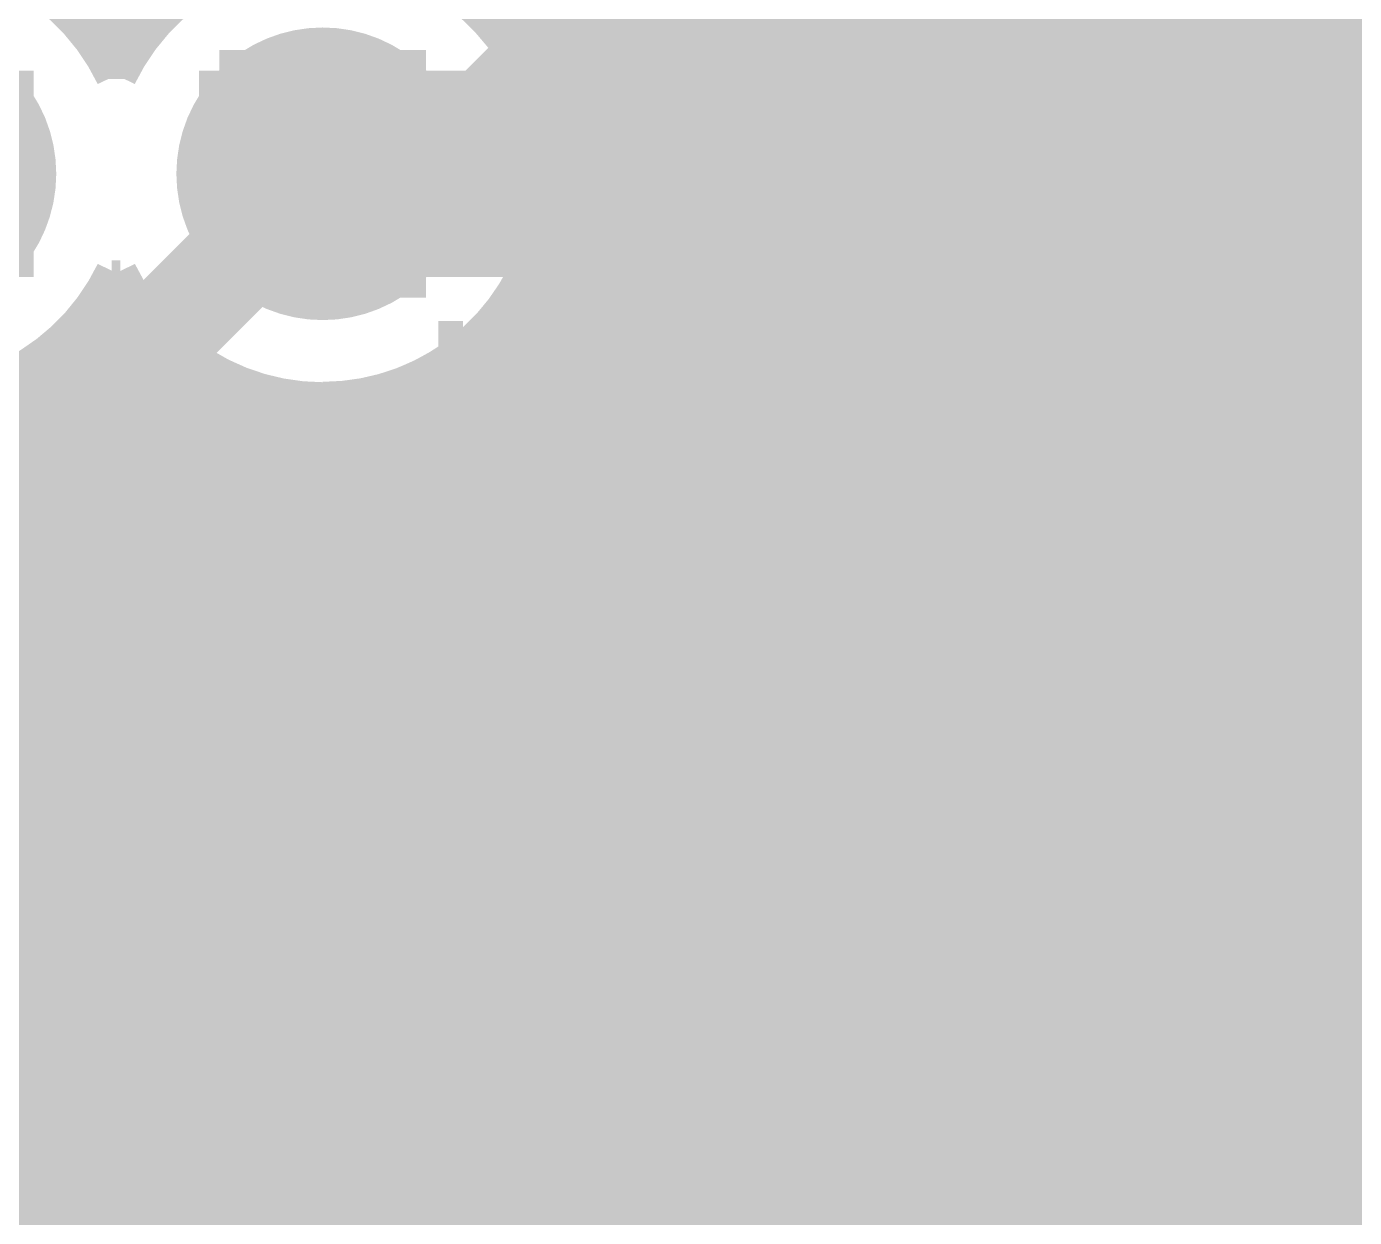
# Model space of a CAD drawing. Extents: x -5 to 157, y -120 to 103.
# Drawn here: x 74.38 to 82.55, y 86.29 to 93.62 of the extents above; entities that cross this region are included whole.
import ezdxf

# ---------------------------------------------------------------- set-up
doc = ezdxf.new("R2010")
doc.units = 0
doc.header["$MEASUREMENT"] = 0
doc.layers.get('0').update_dxf_attribs({"linetype": 'CONTINUOUS'})
for name, color, linetype in [('22-304-2_BOT', 7, 'CONTINUOUS'), ('22-304-2_DRD', 7, 'CONTINUOUS'), ('22-304-2_DRL', 2, 'CONTINUOUS'), ('22-304-2_IN1', 4, 'CONTINUOUS'), ('22-304-2_IN2', 3, 'CONTINUOUS'), ('22-304-2_SMB', 5, 'CONTINUOUS'), ('22-304-2_SMT', 10, 'CONTINUOUS'), ('22-304-2_SPB', 14, 'CONTINUOUS'), ('22-304-2_SSB', 12, 'CONTINUOUS'), ('22-304-2_SST', 11, 'CONTINUOUS'), ('22-304-2_TOP', 13, 'CONTINUOUS'), ('THRUHOLE_TAP', 7, 'CONTINUOUS')]:
    doc.layers.add(name, color=color, linetype=linetype)

# ---------------------------------------------------------------- blocks, each defined once
blk = doc.blocks.new('RECTANGLE_3')
blk.add_solid([(0.4826, 0.4064), (0.4826, -0.4064), (-0.4826, 0.4064), (-0.4826, -0.4064)])
blk = doc.blocks.new('ROUND_6')
at = {"const_width": 0.90043}
blk.add_lwpolyline([(-0.450214, 0, 1), (0.450214, 0, 1)], format="xyb", close=True, dxfattribs=at)
blk = doc.blocks.new('ROUND_39')
at = {"const_width": 0.40005}
blk.add_lwpolyline([(-0.200024, 0, 1), (0.200024, 0, 1)], format="xyb", close=True, dxfattribs=at)
blk = doc.blocks.new('RECTANGLE_63')
blk.add_solid([(0.44958, 0.20955), (0.44958, -0.20955), (-0.44958, 0.20955), (-0.44958, -0.20955)])
blk = doc.blocks.new('ROUND_16')
at = {"const_width": 0.54991}
blk.add_lwpolyline([(-0.274954, 0, 1), (0.274954, 0, 1)], format="xyb", close=True, dxfattribs=at)
blk = doc.blocks.new('ROUND_88')
at = {"const_width": 0.10033}
blk.add_lwpolyline([(-0.050164, 0, 1), (0.050164, 0, 1)], format="xyb", close=True, dxfattribs=at)
blk = doc.blocks.new('ROUND_42')
at = {"const_width": 0.40005}
blk.add_lwpolyline([(-0.200024, 0, 1), (0.200024, 0, 1)], format="xyb", close=True, dxfattribs=at)
blk = doc.blocks.new('ROUND_80')
at = {"const_width": 0.10033}
blk.add_lwpolyline([(-0.050164, 0, 1), (0.050164, 0, 1)], format="xyb", close=True, dxfattribs=at)

msp = doc.modelspace()

# ---------------------------------------------------------------- linework, layer by layer
at = {"layer": '22-304-2_BOT'}
for points, const_width in [([(82.0928, 102.362), (82.0928, 89.8906)], 0.254), ([(82.169, 102.235), (82.169, 89.8906)], 0.254), ([(81.8642, 97.22612), (81.8642, 89.8906)], 0.254), ([(77.7494, 97.155), (77.7494, 86.7156)], 0.254), ([(77.978, 97.155), (77.978, 86.7156)], 0.254), ([(78.2066, 97.155), (78.2066, 89.27338)], 0.254), ([(78.4352, 97.155), (78.4352, 89.48674)], 0.254), ([(78.6638, 97.155), (78.6638, 89.5604)], 0.254), ([(78.8924, 97.155), (78.8924, 90.297)], 0.254), ([(79.121, 97.155), (79.121, 90.297)], 0.254), ([(79.3496, 97.155), (79.3496, 90.297)], 0.254), ([(79.5782, 97.155), (79.5782, 90.297)], 0.254), ([(79.8068, 97.155), (79.8068, 90.297)], 0.254), ([(80.0354, 97.155), (80.0354, 90.297)], 0.254), ([(80.264, 97.155), (80.264, 90.297)], 0.254), ([(80.4926, 97.155), (80.4926, 90.297)], 0.254), ([(80.7212, 96.99244), (80.7212, 90.297)], 0.254), ([(81.6356, 97.02038), (81.6356, 89.8906)], 0.254), ([(80.9498, 96.90608), (80.9498, 89.8906)], 0.254), ([(81.1784, 96.88322), (81.1784, 89.8906)], 0.254), ([(81.407, 96.91878), (81.407, 89.8906)], 0.254), ([(77.5208, 94.76232), (77.5208, 93.19768)], 0.254), ([(75.0062, 94.50324), (75.0062, 93.45676)], 0.254), ([(74.7776, 94.39402), (74.7776, 93.56598)], 0.254), ([(77.2922, 94.361), (77.2922, 93.599)], 0.254), ([(75.2348, 94.22384), (75.2348, 93.73362)], 0.254), ([(75.15098, 93.6498), (74.70902, 93.6498)], 0.254), ([(82.169, 93.6498), (77.24902, 93.6498)], 0.254), ([(74.98334, 93.4212), (74.87412, 93.4212)], 0.254), ([(82.169, 93.4212), (77.41412, 93.4212)], 0.254), ([(82.169, 93.1926), (77.52334, 93.1926)], 0.254), ([(82.169, 92.964), (77.5843, 92.964)], 0.254), ([(82.169, 92.7354), (77.60716, 92.7354)], 0.254), ([(82.169, 92.5068), (77.59192, 92.5068)], 0.254), ([(77.5208, 92.22232), (77.5208, 86.7156)], 0.254), ([(82.169, 92.2782), (77.53858, 92.2782)], 0.254), ([(74.9554, 92.0496), (74.90206, 92.0496)], 0.254), ([(82.169, 92.0496), (77.44206, 92.0496)], 0.254), ([(75.0062, 91.96324), (75.0062, 90.297)], 0.254), ([(75.1078, 91.821), (74.7522, 91.821)], 0.254), ([(74.7776, 91.85402), (74.7776, 90.297)], 0.254), ([(77.2922, 91.821), (77.2922, 87.05342)], 0.254), ([(82.169, 91.821), (77.2922, 91.821)], 0.254), ([(75.2348, 91.68384), (75.2348, 90.297)], 0.254), ([(75.34402, 91.5924), (74.51598, 91.5924)], 0.254), ([(74.549, 91.6178), (74.549, 90.297)], 0.254), ([(82.169, 91.5924), (77.05598, 91.5924)], 0.254), ([(77.0636, 91.59748), (77.0636, 87.28202)], 0.254), ([(75.4634, 91.50858), (75.4634, 90.297)], 0.254), ([(74.3204, 91.4654), (74.3204, 90.297)], 0.254), ([(76.835, 91.4527), (76.835, 87.51062)], 0.254), ([(75.78598, 91.3638), (74.07148, 91.3638)], 0.254), ([(75.692, 91.39682), (75.692, 90.297)], 0.254), ([(75.9206, 91.33078), (75.9206, 88.91524)], 0.254), ([(76.6064, 91.36126), (76.6064, 87.73922)], 0.254), ([(82.169, 91.3638), (76.61148, 91.3638)], 0.254), ([(76.1492, 91.30284), (76.1492, 88.87968)], 0.254), ([(76.3778, 91.313), (76.3778, 88.74506)], 0.254), ([(82.169, 91.1352), (74.0156, 91.1352)], 0.254), ([(82.169, 90.9066), (74.0156, 90.9066)], 0.254), ([(82.169, 90.678), (74.0156, 90.678)], 0.254), ([(82.169, 90.4494), (74.0156, 90.4494)], 0.254), ([(75.88758, 90.297), (74.0156, 90.297)], 0.254), ([(75.88758, 90.297), (75.88758, 89.64676)], 0.254), ([(80.78724, 90.297), (78.87208, 90.297)], 0.254), ([(78.87208, 90.297), (78.87208, 89.64676)], 0.254), ([(80.78724, 90.297), (80.78724, 89.64676)], 0.254), ([(78.87208, 90.2208), (75.88758, 90.2208)], 0.254), ([(82.169, 90.2208), (80.78724, 90.2208)], 0.254), ([(81.915, 90.043), (81.915, 88.9762)], 0.254), ([(78.87208, 89.9922), (75.88758, 89.9922)], 0.254), ([(82.169, 89.9922), (80.78724, 89.9922)], 0.254), ([(80.9244, 89.8906), (80.9244, 88.4682)], 0.254), ([(82.169, 89.8906), (80.9244, 89.8906)], 0.254), ([(81.915, 89.8271), (81.915, 88.9762)], 0.381), ([(78.87208, 89.7636), (75.88758, 89.7636)], 0.254), ([(80.9244, 89.7636), (80.78724, 89.7636)], 0.254), ([(75.88758, 89.64676), (75.88758, 88.99652)], 0.254), ([(75.88758, 89.64676), (75.88758, 88.99652)], 0.254), ([(78.87208, 89.64676), (78.87208, 89.56548)], 0.254), ([(78.87208, 89.64676), (78.87208, 89.56548)], 0.254), ([(80.78724, 89.64676), (80.78724, 88.99652)], 0.254), ([(80.78724, 89.64676), (80.78724, 88.99652)], 0.254), ([(74.93, 89.58072), (76.073, 89.58072)], 0.254), ([(76.073, 89.58072), (74.93, 89.58072)], 0.254), ([(74.93, 89.58072), (76.073, 89.58072)], 0.254), ([(78.54696, 89.535), (75.88758, 89.535)], 0.254), ([(79.82966, 89.58072), (78.15072, 89.58072), (78.105, 89.535)], 0.254), ([(79.82966, 89.58072), (78.15072, 89.58072), (78.105, 89.535)], 0.254), ([(78.105, 89.535), (78.15072, 89.58072), (79.82966, 89.58072)], 0.254), ([(78.87208, 89.56548), (78.74, 89.56548)], 0.254), ([(80.9244, 89.535), (80.78724, 89.535)], 0.254), ([(78.22946, 89.3064), (75.88758, 89.3064)], 0.254), ([(80.9244, 89.3064), (80.78724, 89.3064)], 0.254), ([(78.12278, 89.0778), (75.88758, 89.0778)], 0.254), ([(80.9244, 89.0778), (80.78724, 89.0778)], 0.254), ([(80.9879, 88.9762), (81.915, 88.9762)], 0.381), ([(75.88758, 88.99652), (75.88758, 88.91524)], 0.254), ([(75.88758, 88.99652), (75.88758, 88.91524)], 0.254), ([(80.78724, 88.99652), (80.78724, 88.8619)], 0.254), ([(80.78724, 88.99652), (80.78724, 88.8619)], 0.254), ([(74.93, 88.93048), (74.82332, 88.8238), (73.025, 88.8238)], 0.254), ([(75.946, 88.91524), (75.88758, 88.91524)], 0.254), ([(78.105, 88.93048), (78.105, 88.28024)], 0.254), ([(79.82966, 88.28024), (78.74, 88.28024), (78.74, 88.93048), (79.82966, 88.93048)], 0.254), ([(78.105, 88.8492), (76.2254, 88.8492)], 0.254), ([(80.78724, 88.8619), (80.78724, 88.34882)], 0.254), ([(80.78724, 88.8619), (80.78724, 88.34882)], 0.254), ([(80.9244, 88.8492), (80.78724, 88.8492)], 0.254), ([(78.105, 88.6206), (76.48194, 88.6206)], 0.254), ([(80.9244, 88.6206), (80.78724, 88.6206)], 0.254), ([(80.9244, 88.4682), (80.9244, 88.0618)], 0.254), ([(78.105, 88.392), (76.57084, 88.392)], 0.254), ([(80.9244, 88.392), (80.78724, 88.392)], 0.254), ([(80.78724, 88.34882), (80.78724, 88.21166)], 0.254), ([(80.78724, 88.34882), (80.78724, 88.21166)], 0.254), ([(74.93, 87.63), (75.946, 87.63), (75.946, 88.28024), (74.93, 88.28024)], 0.254), ([(76.581, 88.28024), (76.581, 87.76462)], 0.254), ([(78.11516, 88.1634), (76.581, 88.1634)], 0.254), ([(80.78724, 88.21166), (80.78724, 87.56142)], 0.254), ([(80.9244, 88.1634), (80.78724, 88.1634)], 0.254), ([(80.9244, 88.0618), (80.9244, 87.122)], 0.254), ([(78.2066, 87.9348), (76.581, 87.9348)], 0.254), ([(78.2066, 87.9348), (78.2066, 86.7156)], 0.254), ([(80.9244, 87.9348), (80.78724, 87.9348)], 0.254), ([(76.581, 87.76462), (77.28458, 87.06358)], 0.254), ([(78.46568, 87.7062), (76.63942, 87.7062)], 0.254), ([(78.4352, 87.72144), (78.4352, 86.7156)], 0.254), ([(78.6638, 87.64778), (78.6638, 86.7156)], 0.254), ([(78.87208, 87.64524), (78.74, 87.64524)], 0.254), ([(78.87208, 87.64524), (78.87208, 87.56142)], 0.254), ([(80.9244, 87.7062), (80.78724, 87.7062)], 0.254), ([(76.835, 85.8012), (76.835, 86.614), (75.946, 87.503), (75.946, 87.63), (74.93, 87.63)], 0.254), ([(81.915, 87.5538), (81.915, 86.487), (80.264, 86.487), (79.82966, 86.92134), (79.82966, 87.63)], 0.254), ([(78.87208, 87.56142), (78.87208, 86.91118)], 0.254), ([(80.78724, 87.56142), (80.78724, 87.122)], 0.254), ([(82.042, 86.487), (81.915, 86.487), (81.915, 87.5538)], 0.254), ([(78.87208, 87.4776), (76.86802, 87.4776)], 0.254), ([(80.9244, 87.4776), (80.78724, 87.4776)], 0.254), ([(78.87208, 87.249), (77.09662, 87.249)], 0.254), ([(80.9244, 87.249), (80.78724, 87.249)], 0.254), ([(80.9244, 87.122), (80.78724, 87.122)], 0.254), ([(78.87208, 87.0204), (77.32268, 87.0204)], 0.254), ([(79.19466, 86.91118), (78.87208, 86.91118)], 0.254), ([(78.8924, 86.91118), (78.8924, 86.7156)], 0.254), ([(79.121, 86.91118), (79.121, 86.7156)], 0.254), ([(79.20736, 86.7918), (77.4446, 86.7918)], 0.254), ([(77.7494, 86.7156), (77.46238, 86.7156)], 0.254), ([(77.8256, 86.7156), (77.7494, 86.7156)], 0.254), ([(79.22768, 86.7156), (77.8256, 86.7156)], 0.254), ([(78.74, 85.8012), (77.851, 86.6902)], 0.254), ([(78.74, 86.6521), (78.74, 85.8012)], 0.381)]:
    msp.add_lwpolyline(points, dxfattribs=dict(at, const_width=const_width))
at = {"layer": '22-304-2_BOT', "const_width": 0.254}
for points in [[(74.93, 93.31706, 0.171402), (74.26706, 93.98)], [(75.5904, 93.98, 0.1709838), (74.92901, 93.31753)], [(77.60716, 92.71, 0.2888824), (76.80706, 93.98)], [(76.2, 91.30284, 0.4142136), (77.60716, 92.71)], [(73.66, 91.30284, 0.2884415), (74.93, 92.1004)], [(74.93, 92.1004, 0.2884414), (76.2, 91.3003)], [(78.74, 89.56548, 0.4142136), (78.105, 88.93048)], [(76.581, 88.28024, 0.4142136), (75.946, 88.91524)], [(78.105, 88.28024, 0.4142136), (78.74, 87.64524)], [(77.46238, 86.7156, 0.1574953), (77.2844, 87.0634)], [(77.46238, 86.7156, 0.1574953), (77.2844, 87.0634)], [(79.19466, 86.91118, 0.0784927), (79.22871, 86.71595)], [(79.19466, 86.91118, 0.0784927), (79.22871, 86.71595)], [(82.042, 85.58022, 0.4142136), (82.94878, 86.487)]]:
    msp.add_lwpolyline(points, format="xyb", dxfattribs=at)
at = {"layer": '22-304-2_DRD', "const_width": 0.254}
for points in [[(74.295, 93.345), (73.025, 93.345)], [(74.295, 93.345), (73.025, 92.075)], [(74.295, 92.075), (73.025, 93.345)], [(74.295, 92.075), (74.295, 93.345)], [(75.565, 93.345), (75.565, 92.075)], [(76.835, 93.345), (75.565, 93.345)], [(76.835, 93.345), (75.565, 92.075)], [(76.835, 92.075), (75.565, 93.345)], [(76.835, 92.075), (76.835, 93.345)], [(73.025, 92.075), (74.295, 92.075)], [(75.565, 92.075), (76.835, 92.075)], [(81.661, 90.678), (81.28, 90.297)], [(82.169, 90.678), (81.661, 90.678)], [(82.55, 90.297), (82.169, 90.678)], [(81.661, 90.424), (81.661, 90.297)], [(81.788, 90.424), (81.661, 90.424)], [(81.788, 90.297), (81.788, 90.424)], [(82.042, 90.424), (82.042, 90.297)], [(82.169, 90.424), (82.042, 90.424)], [(82.169, 90.297), (82.169, 90.424)], [(81.28, 90.297), (81.28, 89.789)], [(81.661, 90.297), (81.788, 90.297)], [(82.042, 90.297), (82.169, 90.297)], [(82.55, 89.789), (82.55, 90.297)], [(75.819, 90.21572), (75.438, 89.83472)], [(75.819, 90.21572), (75.438, 89.83472)], [(75.819, 90.21572), (75.438, 89.83472)], [(76.327, 90.21572), (75.819, 90.21572)], [(76.327, 90.21572), (75.819, 90.21572)], [(76.327, 90.21572), (75.819, 90.21572)], [(76.708, 89.83472), (76.327, 90.21572)], [(76.708, 89.83472), (76.327, 90.21572)], [(76.708, 89.83472), (76.327, 90.21572)], [(77.851, 90.17), (77.47, 89.789)], [(77.851, 90.17), (77.47, 89.789)], [(77.851, 90.17), (77.47, 89.789)], [(78.359, 90.17), (77.851, 90.17)], [(78.359, 90.17), (77.851, 90.17)], [(78.359, 90.17), (77.851, 90.17)], [(78.74, 89.789), (78.359, 90.17)], [(78.74, 89.789), (78.359, 90.17)], [(78.74, 89.789), (78.359, 90.17)], [(75.819, 89.96172), (75.819, 89.83472)], [(75.946, 89.96172), (75.819, 89.96172)], [(75.819, 89.96172), (75.819, 89.83472)], [(75.946, 89.96172), (75.819, 89.96172)], [(75.819, 89.96172), (75.819, 89.83472)], [(75.946, 89.96172), (75.819, 89.96172)], [(75.946, 89.83472), (75.946, 89.96172)], [(75.946, 89.83472), (75.946, 89.96172)], [(75.946, 89.83472), (75.946, 89.96172)], [(76.2, 89.96172), (76.2, 89.83472)], [(76.327, 89.96172), (76.2, 89.96172)], [(76.2, 89.96172), (76.2, 89.83472)], [(76.327, 89.96172), (76.2, 89.96172)], [(76.2, 89.96172), (76.2, 89.83472)], [(76.327, 89.96172), (76.2, 89.96172)], [(76.327, 89.83472), (76.327, 89.96172)], [(76.327, 89.83472), (76.327, 89.96172)], [(76.327, 89.83472), (76.327, 89.96172)], [(77.851, 89.916), (77.851, 89.789)], [(77.978, 89.916), (77.851, 89.916)], [(77.851, 89.916), (77.851, 89.789)], [(77.978, 89.916), (77.851, 89.916)], [(77.851, 89.916), (77.851, 89.789)], [(77.978, 89.916), (77.851, 89.916)], [(77.978, 89.789), (77.978, 89.916)], [(77.978, 89.789), (77.978, 89.916)], [(77.978, 89.789), (77.978, 89.916)], [(78.232, 89.916), (78.232, 89.789)], [(78.359, 89.916), (78.232, 89.916)], [(78.232, 89.916), (78.232, 89.789)], [(78.359, 89.916), (78.232, 89.916)], [(78.232, 89.916), (78.232, 89.789)], [(78.359, 89.916), (78.232, 89.916)], [(78.359, 89.789), (78.359, 89.916)], [(78.359, 89.789), (78.359, 89.916)], [(78.359, 89.789), (78.359, 89.916)], [(81.788, 89.662), (81.534, 89.916)], [(82.296, 89.916), (82.042, 89.662)], [(75.438, 89.83472), (75.438, 89.32672)], [(75.438, 89.83472), (75.438, 89.32672)], [(75.438, 89.83472), (75.438, 89.32672)], [(75.819, 89.83472), (75.946, 89.83472)], [(75.819, 89.83472), (75.946, 89.83472)], [(75.819, 89.83472), (75.946, 89.83472)], [(76.2, 89.83472), (76.327, 89.83472)], [(76.2, 89.83472), (76.327, 89.83472)], [(76.2, 89.83472), (76.327, 89.83472)], [(76.708, 89.32672), (76.708, 89.83472)], [(76.708, 89.32672), (76.708, 89.83472)], [(76.708, 89.32672), (76.708, 89.83472)], [(77.47, 89.789), (77.47, 89.281)], [(77.47, 89.789), (77.47, 89.281)], [(77.47, 89.789), (77.47, 89.281)], [(77.851, 89.789), (77.978, 89.789)], [(77.851, 89.789), (77.978, 89.789)], [(77.851, 89.789), (77.978, 89.789)], [(78.232, 89.789), (78.359, 89.789)], [(78.232, 89.789), (78.359, 89.789)], [(78.232, 89.789), (78.359, 89.789)], [(78.74, 89.281), (78.74, 89.789)], [(78.74, 89.281), (78.74, 89.789)], [(78.74, 89.281), (78.74, 89.789)], [(81.28, 89.789), (81.661, 89.408)], [(82.169, 89.408), (82.55, 89.789)], [(82.042, 89.662), (81.788, 89.662)], [(75.946, 89.19972), (75.692, 89.45372)], [(75.946, 89.19972), (75.692, 89.45372)], [(75.946, 89.19972), (75.692, 89.45372)], [(76.454, 89.45372), (76.2, 89.19972)], [(76.454, 89.45372), (76.2, 89.19972)], [(76.454, 89.45372), (76.2, 89.19972)], [(77.978, 89.154), (77.724, 89.408)], [(77.978, 89.154), (77.724, 89.408)], [(77.978, 89.154), (77.724, 89.408)], [(78.486, 89.408), (78.232, 89.154)], [(78.486, 89.408), (78.232, 89.154)], [(78.486, 89.408), (78.232, 89.154)], [(81.661, 89.408), (82.169, 89.408)], [(75.438, 89.32672), (75.819, 88.94572)], [(75.438, 89.32672), (75.819, 88.94572)], [(75.438, 89.32672), (75.819, 88.94572)], [(76.327, 88.94572), (76.708, 89.32672)], [(76.327, 88.94572), (76.708, 89.32672)], [(76.327, 88.94572), (76.708, 89.32672)], [(77.47, 89.281), (77.851, 88.9)], [(77.47, 89.281), (77.851, 88.9)], [(77.47, 89.281), (77.851, 88.9)], [(78.359, 88.9), (78.74, 89.281)], [(78.359, 88.9), (78.74, 89.281)], [(78.359, 88.9), (78.74, 89.281)], [(76.2, 89.19972), (75.946, 89.19972)], [(76.2, 89.19972), (75.946, 89.19972)], [(76.2, 89.19972), (75.946, 89.19972)], [(78.232, 89.154), (77.978, 89.154)], [(78.232, 89.154), (77.978, 89.154)], [(78.232, 89.154), (77.978, 89.154)], [(75.819, 88.94572), (76.327, 88.94572)], [(75.819, 88.94572), (76.327, 88.94572)], [(75.819, 88.94572), (76.327, 88.94572)], [(77.851, 88.9), (78.359, 88.9)], [(77.851, 88.9), (78.359, 88.9)], [(77.851, 88.9), (78.359, 88.9)], [(77.597, 87.3252), (77.216, 86.9442)], [(78.105, 87.3252), (77.597, 87.3252)], [(78.486, 86.9442), (78.105, 87.3252)], [(81.788, 87.122), (81.407, 86.741)], [(82.296, 87.122), (81.788, 87.122)], [(82.677, 86.741), (82.296, 87.122)], [(77.597, 87.0712), (77.597, 86.9442)], [(77.724, 87.0712), (77.597, 87.0712)], [(77.724, 86.9442), (77.724, 87.0712)], [(77.978, 87.0712), (77.978, 86.9442)], [(78.105, 87.0712), (77.978, 87.0712)], [(78.105, 86.9442), (78.105, 87.0712)], [(77.216, 86.9442), (77.216, 86.4362)], [(77.597, 86.9442), (77.724, 86.9442)], [(77.978, 86.9442), (78.105, 86.9442)], [(78.486, 86.4362), (78.486, 86.9442)], [(81.788, 86.868), (81.788, 86.741)], [(81.915, 86.868), (81.788, 86.868)], [(81.915, 86.741), (81.915, 86.868)], [(82.169, 86.868), (82.169, 86.741)], [(82.296, 86.868), (82.169, 86.868)], [(82.296, 86.741), (82.296, 86.868)], [(81.407, 86.741), (81.407, 86.233)], [(81.788, 86.741), (81.915, 86.741)], [(82.169, 86.741), (82.296, 86.741)], [(77.724, 86.3092), (77.47, 86.5632)], [(78.232, 86.5632), (77.978, 86.3092)], [(77.216, 86.4362), (77.597, 86.0552)], [(78.105, 86.0552), (78.486, 86.4362)], [(81.915, 86.106), (81.661, 86.36)], [(82.423, 86.36), (82.169, 86.106)], [(77.978, 86.3092), (77.724, 86.3092)], [(81.407, 86.233), (81.788, 85.852)], [(82.296, 85.852), (82.677, 86.233)]]:
    msp.add_lwpolyline(points, dxfattribs=at)
at = {"layer": '22-304-2_IN1', "const_width": 0.254}
for points in [[(78.7908, 102.362), (78.7908, 90.678)], [(79.0194, 102.362), (79.0194, 90.678)], [(79.248, 102.362), (79.248, 90.678)], [(79.4766, 102.362), (79.4766, 90.678)], [(82.2198, 102.362), (82.2198, 90.89644)], [(82.296, 102.362), (82.296, 90.86596)], [(79.7052, 99.22764), (79.7052, 90.678)], [(79.9338, 99.03714), (79.9338, 90.678)], [(80.1624, 98.94316), (80.1624, 90.678)], [(78.5622, 98.71202), (78.5622, 90.678)], [(78.3336, 98.3869), (78.3336, 90.678)], [(78.105, 98.23704), (78.105, 90.678)], [(77.6478, 98.15576), (77.6478, 90.678)], [(77.8764, 98.16592), (77.8764, 90.678)], [(81.9912, 97.44202), (81.9912, 90.94724)], [(80.391, 97.29724), (80.391, 90.678)], [(80.6196, 97.05594), (80.6196, 90.678)], [(81.7626, 97.1169), (81.7626, 90.93708)], [(81.534, 96.96704), (81.534, 90.86596)], [(80.8482, 96.93402), (80.8482, 90.678)], [(81.0768, 96.88576), (81.0768, 90.678)], [(81.3054, 96.89592), (81.3054, 90.7161)], [(77.4192, 94.54642), (77.4192, 93.41358)], [(77.1906, 94.24924), (77.1906, 93.71076)], [(82.296, 93.5482), (77.3303, 93.5482)], [(82.296, 93.3196), (77.47, 93.3196)], [(82.296, 93.091), (77.55382, 93.091)], [(82.296, 92.8624), (77.59954, 92.8624)], [(82.296, 92.6338), (77.60462, 92.6338)], [(82.296, 92.4052), (77.57414, 92.4052)], [(82.296, 92.1766), (77.50302, 92.1766)], [(74.9046, 92.05214), (74.9046, 90.678)], [(77.4192, 92.00642), (77.4192, 90.678)], [(75.01636, 91.948), (74.84364, 91.948)], [(82.296, 91.948), (77.38364, 91.948)], [(74.676, 91.73464), (74.676, 90.678)], [(75.1332, 91.79052), (75.1332, 90.678)], [(75.19924, 91.7194), (74.66076, 91.7194)], [(77.1906, 91.70924), (77.1906, 90.678)], [(82.296, 91.7194), (77.20076, 91.7194)], [(75.3618, 91.57716), (75.3618, 90.678)], [(75.49642, 91.4908), (74.36358, 91.4908)], [(74.4474, 91.5416), (74.4474, 90.678)], [(82.296, 91.4908), (76.90358, 91.4908)], [(76.962, 91.52636), (76.962, 90.678)], [(75.5904, 91.44), (75.5904, 90.678)], [(76.7334, 91.40698), (76.7334, 90.678)], [(75.819, 91.35364), (75.819, 90.678)], [(76.5048, 91.33586), (76.5048, 90.678)], [(82.296, 91.2622), (33.78962, 91.2622)], [(76.0476, 91.31046), (76.0476, 90.678)], [(76.2762, 91.30284), (76.2762, 90.678)], [(82.296, 91.0336), (34.26206, 91.0336)], [(81.42224, 90.805), (34.60496, 90.805)], [(81.2673, 90.678), (53.594, 90.678)], [(84.455, 88.392), (76.581, 88.392), (74.168, 85.979), (65.405, 85.979)], [(76.6318, 88.392), (76.6318, 79.375)], [(76.8604, 88.392), (76.8604, 79.375)], [(77.089, 88.392), (77.089, 79.375)], [(77.3176, 88.392), (77.3176, 87.18804)], [(77.5462, 88.392), (77.5462, 87.35314)], [(77.7748, 88.392), (77.7748, 87.41664)], [(78.0034, 88.392), (78.0034, 87.40394)], [(78.232, 88.392), (78.232, 87.3125)], [(78.4606, 88.392), (78.4606, 87.09152)], [(78.6892, 88.392), (78.6892, 82.99704)], [(78.9178, 88.392), (78.9178, 82.88274)], [(79.1464, 88.392), (79.1464, 82.60588)], [(79.375, 88.392), (79.375, 81.42224)], [(79.6036, 88.392), (79.6036, 79.375)], [(79.8322, 88.392), (79.8322, 79.375)], [(80.0608, 88.392), (80.0608, 79.375)], [(80.2894, 88.392), (80.2894, 79.375)], [(80.518, 88.392), (80.518, 79.375)], [(80.7466, 88.392), (80.7466, 79.375)], [(80.9752, 88.392), (80.9752, 79.375)], [(81.2038, 88.392), (81.2038, 79.375)], [(81.4324, 88.392), (81.4324, 79.375)], [(81.661, 88.392), (81.661, 79.375)], [(81.8896, 88.392), (81.8896, 79.375)], [(82.1182, 88.392), (82.1182, 79.375)], [(82.3468, 88.392), (82.3468, 79.375)], [(82.5754, 88.392), (82.5754, 79.375)], [(84.455, 88.3666), (76.5556, 88.3666)], [(84.455, 88.138), (76.327, 88.138)], [(76.4032, 88.2142), (76.4032, 79.375)], [(76.1746, 87.9856), (76.1746, 79.375)], [(84.455, 87.9094), (76.0984, 87.9094)], [(75.946, 87.757), (75.946, 79.375)], [(84.455, 87.6808), (75.8698, 87.6808)], [(75.7174, 87.5284), (75.7174, 79.375)], [(84.455, 87.4522), (75.6412, 87.4522)], [(75.4888, 87.2998), (75.4888, 83.7819)], [(77.35316, 87.2236), (75.4126, 87.2236)], [(84.455, 87.2236), (78.34884, 87.2236)], [(77.18806, 86.995), (75.184, 86.995)], [(75.2602, 87.0712), (75.2602, 83.96224)], [(84.455, 86.995), (78.51394, 86.995)], [(75.0316, 86.8426), (75.0316, 84.03336)], [(77.12456, 86.7664), (74.9554, 86.7664)], [(84.455, 86.7664), (78.57744, 86.7664)], [(74.803, 86.614), (74.803, 84.03082)], [(77.13726, 86.5378), (74.7268, 86.5378)], [(84.455, 86.5378), (78.56474, 86.5378)], [(74.5744, 86.3854), (74.5744, 83.94954)], [(77.2287, 86.3092), (74.4982, 86.3092)], [(78.4606, 86.28888), (78.4606, 83.02498)], [(84.455, 86.3092), (78.4733, 86.3092)], [(77.3176, 86.19236), (77.3176, 79.375)]]:
    msp.add_lwpolyline(points, dxfattribs=at)
for points in [[(77.60716, 92.71, 0.2888824), (76.80706, 93.98)], [(76.2, 91.30284, 0.4142136), (77.60716, 92.71)], [(73.66, 91.30284, 0.2884415), (74.93, 92.1004)], [(74.93, 92.1004, 0.2884414), (76.2, 91.3003)], [(81.915, 90.94978, 0.2014871), (81.26749, 90.67781)], [(82.296, 90.86596, 0.1088219), (81.915, 90.94988)], [(77.851, 87.41918, 0.4142136), (77.12202, 86.6902)], [(78.57998, 86.6902, 0.4142136), (77.851, 87.41918)], [(77.12202, 86.6902, 0.4142136), (77.851, 85.96122)], [(77.851, 85.96122, 0.4142136), (78.57998, 86.6902)]]:
    msp.add_lwpolyline(points, format="xyb", dxfattribs=at)
at = {"layer": '22-304-2_IN2', "const_width": 0.254}
for points in [[(78.8924, 102.362), (78.8924, 83.23834)], [(79.121, 102.362), (79.121, 83.10118)], [(79.3496, 102.362), (79.3496, 82.84972)], [(82.3214, 102.362), (82.3214, 87.47506)], [(82.55, 102.362), (82.55, 87.37854)], [(79.5782, 99.19462), (79.5782, 81.63814)], [(79.8068, 98.97872), (79.8068, 81.31048)], [(80.0354, 98.85934), (80.0354, 79.03464)], [(78.6638, 98.64852), (78.6638, 83.30692)], [(78.4352, 98.32086), (78.4352, 83.31962)], [(78.2066, 98.15322), (78.2066, 83.28406)], [(77.7494, 98.03384), (77.7494, 83.00974)], [(77.978, 98.06432), (77.978, 83.18754)], [(82.0928, 97.37852), (82.0928, 87.51062)], [(80.264, 97.27692), (80.264, 79.11592)], [(81.8642, 97.05086), (81.8642, 87.49792)], [(80.4926, 97.00514), (80.4926, 79.15656)], [(81.6356, 96.88322), (81.6356, 87.42934)], [(80.7212, 96.85782), (80.7212, 79.1591)], [(80.9498, 96.78416), (80.9498, 79.12354)], [(81.1784, 96.76384), (81.1784, 87.04072)], [(81.407, 96.79432), (81.407, 87.29218)], [(77.5208, 94.48546), (77.5208, 93.47454)], [(75.0062, 94.2975), (75.0062, 93.65996)], [(74.99604, 93.6498), (74.86142, 93.6498)], [(82.84718, 93.6498), (77.40142, 93.6498)], [(82.95894, 93.4212), (77.55128, 93.4212)], [(83.16214, 93.1926), (77.6478, 93.1926)], [(83.67522, 92.964), (77.70368, 92.964)], [(106.426, 92.7354), (77.72654, 92.7354)], [(106.426, 92.5068), (77.7113, 92.5068)], [(83.22818, 92.2782), (77.66304, 92.2782)], [(82.9945, 92.0496), (77.57668, 92.0496)], [(77.5208, 91.94546), (77.5208, 82.64398)], [(74.95794, 91.821), (74.89952, 91.821)], [(82.8675, 91.821), (77.43952, 91.821)], [(75.0062, 91.7575), (75.0062, 81.14284)], [(74.7776, 91.6686), (74.7776, 81.16316)], [(75.1586, 91.5924), (74.69886, 91.5924)], [(82.804, 91.5924), (77.23886, 91.5924)], [(77.2922, 91.6432), (77.2922, 78.8924)], [(75.2348, 91.52636), (75.2348, 81.06664)], [(74.549, 91.46794), (74.549, 81.13014)], [(77.0636, 91.45016), (77.0636, 78.68412)], [(74.3204, 91.33332), (74.3204, 81.04124)], [(75.47864, 91.3638), (74.37882, 91.3638)], [(75.4634, 91.37142), (75.4634, 80.92186)], [(82.79638, 91.3638), (76.91882, 91.3638)], [(75.692, 91.26982), (75.692, 80.65008)], [(76.835, 91.32062), (76.835, 78.48092)], [(75.9206, 91.20886), (75.9206, 79.13116)], [(76.1492, 91.18346), (76.1492, 79.06258)], [(76.3778, 91.19362), (76.3778, 78.94574)], [(76.6064, 91.23934), (76.6064, 78.7654)], [(82.83956, 91.1352), (50.04562, 91.1352)], [(82.9437, 90.9066), (50.20564, 90.9066)], [(83.13166, 90.678), (50.28946, 90.678)], [(83.55076, 90.4494), (50.3174, 90.4494)], [(99.43338, 90.2208), (50.29454, 90.2208)], [(99.27082, 89.9922), (50.2158, 89.9922)], [(99.13112, 89.7636), (50.0634, 89.7636)], [(99.01428, 89.535), (49.77638, 89.535)], [(98.91776, 89.3064), (35.88258, 89.3064)], [(88.61298, 89.0778), (68.69684, 89.0778)], [(88.33358, 88.8492), (68.91528, 88.8492)], [(88.10498, 88.6206), (69.03466, 88.6206)], [(87.87638, 88.392), (69.09054, 88.392)], [(87.64778, 88.1634), (69.09308, 88.1634)], [(87.41918, 87.9348), (69.04228, 87.9348)], [(87.19058, 87.7062), (68.93306, 87.7062)], [(81.77276, 87.4776), (68.86194, 87.4776)], [(86.96198, 87.4776), (82.3087, 87.4776)], [(81.35366, 87.249), (68.95592, 87.249)], [(81.1657, 87.0204), (68.99402, 87.0204)], [(81.06156, 86.7918), (68.97878, 86.7918)], [(81.01838, 86.5632), (68.9102, 86.5632)], [(81.026, 86.3346), (68.77558, 86.3346)]]:
    msp.add_lwpolyline(points, dxfattribs=at)
for points in [[(74.93, 93.55582, 0.0992526), (74.50582, 93.98)], [(75.35164, 93.98, 0.0989033), (74.92883, 93.5566)], [(77.72654, 92.71, 0.2508877), (77.04618, 93.98055)], [(76.2, 91.18346, 0.4142136), (77.72654, 92.71)], [(73.66, 91.18346, 0.2505196), (74.92938, 91.86205)], [(74.93, 91.86164, 0.2505198), (76.2, 91.18271)], [(82.042, 87.51316, 0.4142136), (81.01584, 86.487)], [(83.06816, 86.487, 0.4142136), (82.042, 87.51316)], [(81.01584, 86.487, 0.4142136), (82.042, 85.46084)], [(82.042, 85.46084, 0.4142136), (83.06816, 86.487)]]:
    msp.add_lwpolyline(points, format="xyb", dxfattribs=at)
at = {"layer": '22-304-2_SSB', "const_width": 0.1524}
for points in [[(76.9874, 91.80322), (76.9874, 91.567)], [(76.9874, 91.68638), (78.0034, 91.68638), (77.83322, 91.567)], [(78.0034, 91.0844), (77.15504, 91.0844), (76.9874, 91.02598), (76.9874, 90.67038), (77.15504, 90.60942), (78.0034, 90.60942)], [(75.692, 87.63), (75.692, 90.17), (79.121, 90.17), (79.121, 87.122), (76.2, 87.122), (75.692, 87.63)], [(81.0895, 86.8045), (81.0895, 89.7255), (82.7278, 89.7255), (82.7278, 86.8045), (81.0895, 86.8045)], [(76.23048, 87.80272), (76.23048, 87.45474)], [(76.42352, 87.80526), (76.23556, 87.80526)], [(76.36764, 87.82558), (76.36764, 87.43442)], [(76.5048, 87.72398), (76.5048, 87.53602)], [(76.52512, 87.6681), (76.13396, 87.6681)], [(76.50226, 87.53094), (76.15428, 87.53094)], [(75.7555, 86.5505), (75.7555, 83.6295), (74.1172, 83.6295), (74.1172, 86.5505), (75.7555, 86.5505)], [(76.0095, 83.6295), (76.0095, 86.5505), (77.6478, 86.5505), (77.6478, 83.6295), (76.0095, 83.6295)], [(79.5655, 86.5505), (79.5655, 83.6295), (77.9272, 83.6295), (77.9272, 86.5505), (79.5655, 86.5505)], [(81.5594, 86.23046), (81.5594, 85.9917)]]:
    msp.add_lwpolyline(points, dxfattribs=at)
for points in [[(76.32954, 87.83066, 0.4142136), (76.12888, 87.63)], [(76.5302, 87.63, 0.4142136), (76.32954, 87.83066)], [(76.12888, 87.63, 0.4142136), (76.32954, 87.42934)], [(76.32954, 87.42934, 0.4142136), (76.5302, 87.63)]]:
    msp.add_lwpolyline(points, format="xyb", dxfattribs=at)
at = {"layer": '22-304-2_SST', "const_width": 0.1524}
for points in [[(54.1655, 97.5995), (80.4545, 97.5995), (80.4545, 90.3605), (69.85, 90.3605), (69.85, 89.535), (81.28, 89.535), (81.28, 98.806), (80.01, 98.806), (80.01, 98.425), (68.58, 98.425), (68.58, 98.806), (66.04, 98.806), (66.04, 98.425), (54.61, 98.425)], [(80.4545, 97.5995), (80.01, 97.155), (80.01, 90.805)], [(75.8825, 92.54998), (75.8825, 92.86748), (75.8825, 93.0275), (76.5175, 93.0275), (76.5175, 92.86748), (76.5175, 92.54998), (76.5175, 92.3925), (75.8825, 92.3925), (75.8825, 92.54998), (76.5175, 92.54998)], [(75.8825, 92.86748), (76.5175, 92.86748)], [(80.4545, 90.3605), (80.01, 90.805), (69.85, 90.805), (64.77, 90.805), (64.77, 90.3605), (54.1655, 90.3605)]]:
    msp.add_lwpolyline(points, dxfattribs=at)
at = {"layer": '22-304-2_TOP'}
for points, const_width in [([(82.0928, 102.362), (82.0928, 87.39378)], 0.254), ([(82.169, 102.235), (82.169, 89.154)], 0.254), ([(80.391, 99.822), (80.391, 85.979), (87.503, 78.867), (87.503, 72.39), (88.392, 71.501), (88.392, 64.897), (89.154, 64.135), (89.154, 60.833), (90.1192, 59.8678), (90.1192, 37.1348)], 0.254), ([(79.629, 41.656), (79.629, 58.674), (78.867, 59.436), (78.867, 63.754), (82.169, 67.056), (82.169, 71.755), (81.788, 72.136), (81.788, 83.82), (79.756, 85.852), (79.756, 97.028), (77.724, 99.06)], 0.254), ([(81.153, 97.79), (81.153, 86.106), (89.154, 78.105), (100.965, 78.105), (102.362, 76.708), (102.362, 76.327), (102.235, 76.2)], 0.254), ([(76.2, 92.71), (77.343, 92.71), (78.232, 93.599), (78.232, 96.266), (77.343, 97.155), (56.896, 97.155), (55.753, 96.012), (55.753, 93.726), (56.769, 92.71), (58.42, 92.71)], 1.27), ([(81.8642, 97.22612), (81.8642, 87.376)], 0.254), ([(81.788, 97.1423), (81.788, 87.35822)], 0.254), ([(75.0062, 94.50324), (75.0062, 93.45676)], 0.254), ([(74.7776, 94.39402), (74.7776, 93.56598)], 0.254), ([(75.2348, 94.22384), (75.2348, 93.73362)], 0.254), ([(75.15098, 93.6498), (74.70902, 93.6498)], 0.254), ([(82.169, 93.6498), (81.788, 93.6498)], 0.254), ([(74.98334, 93.4212), (74.87412, 93.4212)], 0.254), ([(82.169, 93.4212), (81.788, 93.4212)], 0.254), ([(82.169, 93.1926), (81.788, 93.1926)], 0.254), ([(82.169, 92.964), (81.788, 92.964)], 0.254), ([(78.486, 82.296), (77.851, 82.931), (77.851, 83.947), (74.676, 87.122), (74.676, 91.186), (76.2, 92.71)], 0.635), ([(79.121, 92.88018), (79.121, 85.852)], 0.254), ([(79.0321, 92.78366), (78.15834, 91.90736)], 0.254), ([(79.121, 92.7354), (78.98384, 92.7354)], 0.254), ([(82.169, 92.7354), (81.788, 92.7354)], 0.254), ([(78.8924, 92.64142), (78.8924, 83.10626)], 0.254), ([(79.121, 92.5068), (78.75524, 92.5068)], 0.254), ([(82.169, 92.5068), (81.788, 92.5068)], 0.254), ([(78.6638, 92.41282), (78.6638, 84.09178)], 0.254), ([(79.121, 92.2782), (78.52664, 92.2782)], 0.254), ([(82.169, 92.2782), (81.788, 92.2782)], 0.254), ([(78.4352, 92.18422), (78.4352, 84.52866)], 0.254), ([(79.121, 92.0496), (78.29804, 92.0496)], 0.254), ([(82.169, 92.0496), (81.788, 92.0496)], 0.254), ([(78.2066, 91.95562), (78.2066, 84.75726)], 0.254), ([(79.121, 91.821), (78.06182, 91.821)], 0.254), ([(82.169, 91.821), (81.788, 91.821)], 0.254), ([(77.978, 91.76004), (77.978, 84.98586)], 0.254), ([(77.5208, 91.5797), (77.5208, 85.44306)], 0.254), ([(79.121, 91.5924), (77.58176, 91.5924)], 0.254), ([(77.7494, 91.64066), (77.7494, 85.21446)], 0.254), ([(82.169, 91.5924), (81.788, 91.5924)], 0.254), ([(77.343, 91.567), (77.02296, 91.567)], 0.254), ([(77.0636, 91.567), (77.0636, 85.90026)], 0.254), ([(77.2922, 91.567), (77.2922, 85.67166)], 0.254), ([(76.835, 91.4527), (76.835, 86.12886)], 0.254), ([(76.6064, 91.36126), (76.6064, 86.35746)], 0.254), ([(79.121, 91.3638), (76.61148, 91.3638)], 0.254), ([(82.169, 91.3638), (81.788, 91.3638)], 0.254), ([(75.97648, 91.31808), (75.5015, 90.8431)], 0.254), ([(75.9206, 91.2622), (75.9206, 87.04326)], 0.254), ([(76.1492, 91.30284), (76.1492, 86.81466)], 0.254), ([(76.3778, 91.313), (76.3778, 86.58606)], 0.254), ([(79.121, 91.1352), (75.79106, 91.1352)], 0.254), ([(82.169, 91.1352), (81.788, 91.1352)], 0.254), ([(75.692, 91.0336), (75.692, 87.27186)], 0.254), ([(75.5015, 90.8431), (75.5015, 87.46236)], 0.254), ([(79.121, 90.9066), (75.56246, 90.9066)], 0.254), ([(82.169, 90.9066), (81.788, 90.9066)], 0.254), ([(79.121, 90.678), (75.5015, 90.678)], 0.254), ([(82.169, 90.678), (81.788, 90.678)], 0.254), ([(79.121, 90.4494), (75.5015, 90.4494)], 0.254), ([(82.169, 90.4494), (81.788, 90.4494)], 0.254), ([(79.121, 90.2208), (75.5015, 90.2208)], 0.254), ([(82.169, 90.2208), (81.788, 90.2208)], 0.254), ([(79.121, 89.9922), (75.5015, 89.9922)], 0.254), ([(82.169, 89.9922), (81.788, 89.9922)], 0.254), ([(79.121, 89.7636), (75.5015, 89.7636)], 0.254), ([(82.169, 89.7636), (81.788, 89.7636)], 0.254), ([(79.121, 89.535), (75.5015, 89.535)], 0.254), ([(82.169, 89.535), (81.788, 89.535)], 0.254), ([(79.121, 89.3064), (75.5015, 89.3064)], 0.254), ([(82.169, 89.3064), (81.788, 89.3064)], 0.254), ([(79.121, 89.0778), (75.5015, 89.0778)], 0.254), ([(82.17408, 89.0778), (81.788, 89.0778)], 0.254), ([(79.121, 88.8492), (75.5015, 88.8492)], 0.254), ([(82.24774, 88.8492), (81.788, 88.8492)], 0.254), ([(82.3214, 88.73998), (82.3214, 87.3506)], 0.254), ([(79.121, 88.6206), (75.5015, 88.6206)], 0.254), ([(82.45856, 88.6206), (81.788, 88.6206)], 0.254), ([(82.55, 88.57234), (82.55, 87.23884)], 0.254), ([(79.121, 88.392), (75.5015, 88.392)], 0.254), ([(97.31502, 88.392), (81.788, 88.392)], 0.254), ([(79.121, 88.1634), (75.5015, 88.1634)], 0.254), ([(97.30232, 88.1634), (81.788, 88.1634)], 0.254), ([(79.121, 87.9348), (75.5015, 87.9348)], 0.254), ([(97.29978, 87.9348), (81.788, 87.9348)], 0.254), ([(79.121, 87.7062), (75.5015, 87.7062)], 0.254), ([(97.3074, 87.7062), (81.788, 87.7062)], 0.254), ([(79.121, 87.4776), (75.5015, 87.4776)], 0.254), ([(75.5015, 87.46236), (78.42758, 84.53882)], 0.254), ([(97.32518, 87.4776), (81.788, 87.4776)], 0.254), ([(79.121, 87.249), (75.71486, 87.249)], 0.254), ([(97.35566, 87.249), (82.53476, 87.249)], 0.254), ([(79.121, 87.0204), (75.94346, 87.0204)], 0.254), ([(79.121, 86.7918), (76.17206, 86.7918)], 0.254), ([(74.09942, 86.53018), (77.0255, 83.6041)], 0.254), ([(79.121, 86.5632), (76.40066, 86.5632)], 0.254), ([(74.295, 86.3346), (71.04126, 86.3346)], 0.254), ([(74.3204, 86.3092), (74.3204, 83.05546)], 0.254), ([(79.121, 86.3346), (76.62926, 86.3346)], 0.254)]:
    msp.add_lwpolyline(points, dxfattribs=dict(at, const_width=const_width))
at = {"layer": '22-304-2_TOP', "const_width": 0.254}
for points in [[(74.93, 93.31706, 0.171402), (74.26706, 93.98)], [(75.5904, 93.98, 0.1709838), (74.92901, 93.31753)], [(79.03972, 92.79128, 0.0263688), (79.12025, 92.88078)], [(79.03972, 92.79128, 0.0263688), (79.12025, 92.88078)], [(77.343, 91.567, 0.198912), (78.15122, 91.90178)], [(76.2, 91.30284, 0.1572836), (77.02221, 91.56804)], [(75.97648, 91.31808, 0.0398272), (76.2, 91.30025)], [(82.169, 89.154, 0.4142136), (82.804, 88.519)], [(82.042, 87.39378, 0.0710399), (81.7882, 87.35754)], [(82.94878, 86.487, 0.4142136), (82.042, 87.39378)], [(82.46872, 85.6869, 0.276984), (82.94878, 86.487)]]:
    msp.add_lwpolyline(points, format="xyb", dxfattribs=at)

# ---------------------------------------------------------------- block references
at = {"layer": '22-304-2_BOT'}
for name, p in [('ROUND_6', (73.66, 92.71)), ('ROUND_6', (76.2, 92.71)), ('ROUND_39', (81.915, 90.043)), ('ROUND_39', (76.073, 89.58072)), ('ROUND_39', (78.105, 89.535)), ('RECTANGLE_63', (74.93, 89.58072)), ('RECTANGLE_63', (79.82966, 89.58072)), ('RECTANGLE_3', (81.915, 88.9762)), ('RECTANGLE_63', (74.93, 88.93048)), ('RECTANGLE_63', (79.82966, 88.93048)), ('RECTANGLE_63', (74.93, 88.28024)), ('RECTANGLE_63', (79.82966, 88.28024)), ('RECTANGLE_3', (81.915, 87.5538)), ('RECTANGLE_63', (74.93, 87.63)), ('RECTANGLE_63', (79.82966, 87.63)), ('ROUND_39', (77.851, 86.6902)), ('ROUND_39', (82.042, 86.487))]:
    msp.add_blockref(name, p, dxfattribs=at)
at = {"layer": '22-304-2_DRL'}
for name, p in [('ROUND_16', (76.2, 92.71)), ('ROUND_88', (81.915, 90.043)), ('ROUND_88', (76.073, 89.58072)), ('ROUND_88', (78.105, 89.535)), ('ROUND_88', (77.851, 86.6902)), ('ROUND_88', (82.042, 86.487))]:
    msp.add_blockref(name, p, dxfattribs=at)
at = {"layer": '22-304-2_IN1'}
for name, p in [('ROUND_6', (73.66, 92.71)), ('ROUND_6', (76.2, 92.71)), ('ROUND_39', (81.915, 90.043)), ('ROUND_39', (76.073, 89.58072)), ('ROUND_39', (78.105, 89.535)), ('ROUND_39', (77.851, 86.6902)), ('ROUND_42', (82.042, 86.487))]:
    msp.add_blockref(name, p, dxfattribs=at)
at = {"layer": '22-304-2_IN2'}
for name, p in [('ROUND_6', (73.66, 92.71)), ('ROUND_6', (76.2, 92.71)), ('ROUND_42', (81.915, 90.043)), ('ROUND_39', (76.073, 89.58072)), ('ROUND_42', (78.105, 89.535)), ('ROUND_42', (77.851, 86.6902)), ('ROUND_42', (82.042, 86.487))]:
    msp.add_blockref(name, p, dxfattribs=at)
at = {"layer": '22-304-2_SMB'}
for name, p in [('ROUND_6', (73.66, 92.71)), ('ROUND_6', (76.2, 92.71)), ('RECTANGLE_63', (74.93, 89.58072)), ('RECTANGLE_63', (79.82966, 89.58072)), ('RECTANGLE_3', (81.915, 88.9762)), ('RECTANGLE_63', (74.93, 88.93048)), ('RECTANGLE_63', (79.82966, 88.93048)), ('RECTANGLE_63', (74.93, 88.28024)), ('RECTANGLE_63', (79.82966, 88.28024)), ('RECTANGLE_3', (81.915, 87.5538)), ('RECTANGLE_63', (74.93, 87.63)), ('RECTANGLE_63', (79.82966, 87.63))]:
    msp.add_blockref(name, p, dxfattribs=at)
at = {"layer": '22-304-2_SMT'}
for p in [(73.66, 92.71), (76.2, 92.71)]:
    msp.add_blockref('ROUND_6', p, dxfattribs=at)
at = {"layer": '22-304-2_SPB'}
for name, p in [('RECTANGLE_63', (74.93, 89.58072)), ('RECTANGLE_63', (79.82966, 89.58072)), ('RECTANGLE_3', (81.915, 88.9762)), ('RECTANGLE_63', (74.93, 88.93048)), ('RECTANGLE_63', (79.82966, 88.93048)), ('RECTANGLE_63', (74.93, 88.28024)), ('RECTANGLE_63', (79.82966, 88.28024)), ('RECTANGLE_3', (81.915, 87.5538)), ('RECTANGLE_63', (74.93, 87.63)), ('RECTANGLE_63', (79.82966, 87.63))]:
    msp.add_blockref(name, p, dxfattribs=at)
at = {"layer": '22-304-2_TOP'}
for name, p in [('ROUND_6', (73.66, 92.71)), ('ROUND_6', (76.2, 92.71)), ('ROUND_39', (81.915, 90.043)), ('ROUND_39', (76.073, 89.58072)), ('ROUND_39', (78.105, 89.535)), ('ROUND_39', (77.851, 86.6902)), ('ROUND_39', (82.042, 86.487))]:
    msp.add_blockref(name, p, dxfattribs=at)
at = {"layer": 'THRUHOLE_TAP'}
for name, p in [('ROUND_16', (76.2, 92.71)), ('ROUND_80', (81.915, 90.043)), ('ROUND_80', (76.073, 89.58072)), ('ROUND_80', (78.105, 89.535)), ('ROUND_80', (77.851, 86.6902)), ('ROUND_80', (82.042, 86.487))]:
    msp.add_blockref(name, p, dxfattribs=at)

doc.saveas('drawing.dxf')
